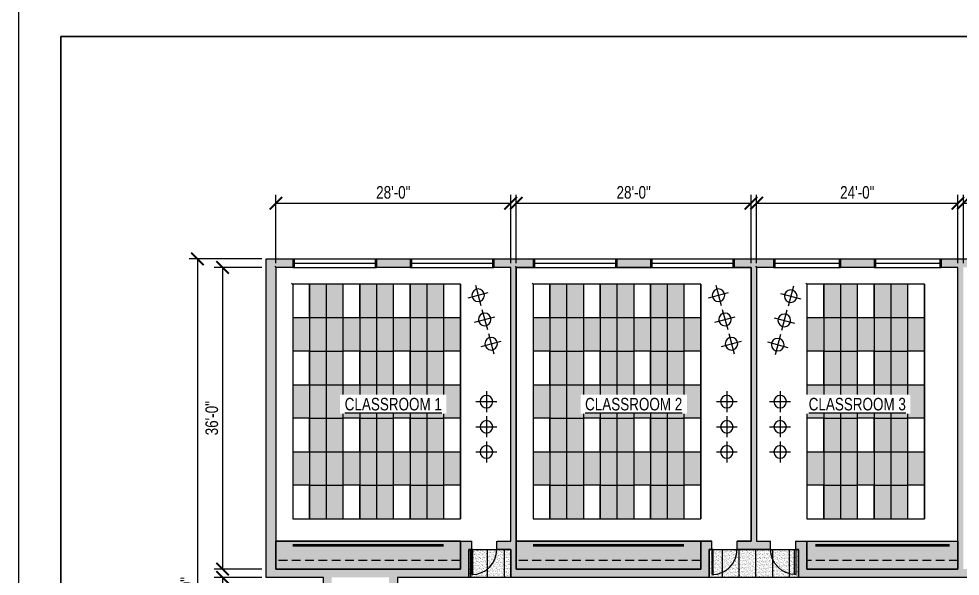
# Model space of a CAD drawing. Header units: inches. Extents: x -2048 to 3912, y -2355 to 2890.
# Drawn here: x -60 to 1287, y 1027 to 1825 of the extents above; entities that cross this region are included whole.
import ezdxf

# ---------------------------------------------------------------- set-up
doc = ezdxf.new("R2010")
doc.units = ezdxf.units.IN
doc.header["$MEASUREMENT"] = 0
doc.linetypes.add('HIDDENX2', pattern=[19.05, 12.7, -6.35])
doc.layers.get('Defpoints').update_dxf_attribs({"color": 214})
doc.layers.add('0-CountArea', color=253, linetype='Continuous', plot=False, transparency=0.5)
for name, color, linetype in [('A-ANNO-DIMS', 1, 'Continuous'), ('A-ANNO-TEXT', 2, 'Continuous'), ('A-CLNG', 30, 'Continuous'), ('A-CLNG-GRID', 30, 'Continuous'), ('A-DOOR', 3, 'Continuous'), ('A-FLOR-CSWK', 3, 'Continuous'), ('A-GLAZ', 4, 'Continuous'), ('A-LITE', 3, 'Continuous'), ('A-WALL', 243, 'Continuous'), ('A-WALL-HEAD', 4, 'Continuous'), ('A-WALL-PATT', 238, 'Continuous')]:
    doc.layers.add(name, color=color, linetype=linetype)
doc.styles.add('AG_192_Century Gothic', font='GOTHIC.TTF', dxfattribs={"width": 0.8, "height": 18})
doc.dimstyles.new('AG_DIMS_192', dxfattribs={"dimtxt": 18, "dimasz": 18, "dimexe": 12, "dimexo": 6, "dimgap": 6, "dimtad": 1, "dimdec": 4, "dimzin": 7, "dimdsep": 46, "dimlunit": 4, "dimtxsty": 'AG_192_Century Gothic', "dimblk": 'ARCHTICK', "dimcen": 0.0625, "dimclrt": 256, "dimadec": 0, "dimazin": 0, "dimtfac": 1, "dimtdec": 4, "dimtmove": 2, "dimatfit": 3, "dimfxl": 1, "dimtolj": 1, "dimtzin": 7, "dimarcsym": 0})

# ---------------------------------------------------------------- blocks, each defined once
blk = doc.blocks.new('*U41')
blk.add_wipeout([(0, 2), (-36, 2), (-36, -14), (0, -14)])
for p, q in [((0, 0), (0, -12)), ((-36, 0), (-36, -12))]:
    blk.add_line(p, q)
blk.add_lwpolyline([(0, 0), (0, 36), (-1.75, 36), (-1.75, 0)], close=True)
blk.add_arc((0, 0), 36, 90, 180)
blk = doc.blocks.new('*U44')
blk.add_wipeout([(0, 2), (-36, 2), (-36, -14), (0, -14)])
for p, q in [((0, 0), (0, -12)), ((-36, 0), (-36, -12))]:
    blk.add_line(p, q)
blk.add_lwpolyline([(0, 0), (0, 36), (-1.75, 36), (-1.75, 0)], close=True)
blk.add_arc((0, 0), 36, 90, 180)
blk = doc.blocks.new('*U39')
blk.add_wipeout([(0, 14), (120, 14), (120, -2), (0, -2)])
for p, q in [((0, 12), (0, 0)), ((0, 12), (120, 12)), ((0, 0), (120, 0)), ((2, 12), (2, 0)), ((2, 6), (118, 6)), ((118, 12), (118, 0)), ((120, 12), (120, 0))]:
    blk.add_line(p, q)
blk = doc.blocks.new('*U40')
blk.add_wipeout([(0, 14), (96, 14), (96, -2), (0, -2)])
for p, q in [((0, 12), (0, 0)), ((0, 12), (96, 12)), ((0, 0), (96, 0)), ((2, 12), (2, 0)), ((2, 6), (94, 6)), ((94, 12), (94, 0)), ((96, 12), (96, 0))]:
    blk.add_line(p, q)
blk = doc.blocks.new('_ArchTick')
at = {"color": 0, "linetype": 'ByBlock', "const_width": 0.15}
blk.add_lwpolyline([(-0.5, -0.5), (0.5, 0.5)], dxfattribs=at)
blk = doc.blocks.new('*D51')
at = {"layer": 'A-ANNO-DIMS', "color": 0, "lineweight": -2, "transparency": 16777216}
for p, q in [((287.9, 1469.4), (219.6, 1469.4)), ((231.6, 1469.4), (231.6, 1037.4)), ((287.9, 1037.4), (219.6, 1037.4))]:
    blk.add_line(p, q, dxfattribs=at)
at = {"layer": 'Defpoints', "color": 0, "transparency": 16777216}
for p in [(293.9, 1469.4), (231.6, 1037.4), (293.9, 1037.4)]:
    blk.add_point(p, dxfattribs=at)
at = {"layer": 'A-ANNO-DIMS', "color": 0, "lineweight": -2, "transparency": 16777216, "xscale": 18, "yscale": 18, "zscale": 18}
for p, rotation in [((231.6, 1469.4), 90), ((231.6, 1037.4), 270)]:
    blk.add_blockref('_ArchTick', p, dxfattribs=dict(at, rotation=rotation))
at = {"layer": 'A-ANNO-DIMS', "transparency": 16777216, "insert": (216.2, 1253.4), "char_height": 18, "attachment_point": 5, "rotation": 90, "style": 'AG_192_Century Gothic'}
blk.add_mtext('\\A1;36\'-0"', dxfattribs=at)
blk = doc.blocks.new('*D53')
at = {"layer": 'A-ANNO-DIMS', "color": 0, "lineweight": -2, "transparency": 16777216}
for p, q in [((287.9, 1025.4), (219.6, 1025.4)), ((231.6, 1025.4), (231.6, 881.4)), ((287.9, 881.4), (219.6, 881.4))]:
    blk.add_line(p, q, dxfattribs=at)
at = {"layer": 'Defpoints', "color": 0, "transparency": 16777216}
for p in [(293.9, 1025.4), (231.6, 881.4), (293.9, 881.4)]:
    blk.add_point(p, dxfattribs=at)
at = {"layer": 'A-ANNO-DIMS', "color": 0, "lineweight": -2, "transparency": 16777216, "xscale": 18, "yscale": 18, "zscale": 18}
for p, rotation in [((231.6, 1025.4), 90), ((231.6, 881.4), 270)]:
    blk.add_blockref('_ArchTick', p, dxfattribs=dict(at, rotation=rotation))
at = {"layer": 'A-ANNO-DIMS', "transparency": 16777216, "insert": (216.2, 953.4), "char_height": 18, "attachment_point": 5, "rotation": 90, "style": 'AG_192_Century Gothic'}
blk.add_mtext('\\A1;12\'-0"', dxfattribs=at)
blk = doc.blocks.new('*U56')
blk.add_wipeout([(36, 0), (36, 12), (0, 12), (0, 0)])
blk.add_lwpolyline([(36, 0), (36, 12), (0, 12), (0, 0)], close=True)
blk = doc.blocks.new('*D59')
at = {"layer": 'A-ANNO-DIMS', "color": 0, "lineweight": -2, "transparency": 16777216}
for p, q in [((307.9, 1475.4), (307.9, 1573.3)), ((643.9, 1475.4), (643.9, 1573.3)), ((307.9, 1561.3), (643.9, 1561.3))]:
    blk.add_line(p, q, dxfattribs=at)
at = {"layer": 'Defpoints', "color": 0, "transparency": 16777216}
for p in [(643.9, 1561.3), (307.9, 1469.4), (643.9, 1469.4)]:
    blk.add_point(p, dxfattribs=at)
at = {"layer": 'A-ANNO-DIMS', "color": 0, "lineweight": -2, "transparency": 16777216, "xscale": 18, "yscale": 18, "zscale": 18, "rotation": 180}
blk.add_blockref('_ArchTick', (307.9, 1561.3), dxfattribs=at)
at = {"layer": 'A-ANNO-DIMS', "color": 0, "lineweight": -2, "transparency": 16777216, "xscale": 18, "yscale": 18, "zscale": 18}
blk.add_blockref('_ArchTick', (643.9, 1561.3), dxfattribs=at)
at = {"layer": 'A-ANNO-DIMS', "transparency": 16777216, "insert": (475.9, 1576.7), "char_height": 18, "attachment_point": 5, "style": 'AG_192_Century Gothic'}
blk.add_mtext('\\A1;28\'-0"', dxfattribs=at)
blk = doc.blocks.new('*D60')
at = {"layer": 'A-ANNO-DIMS', "color": 0, "lineweight": -2, "transparency": 16777216}
for p, q in [((651.9, 1475.4), (651.9, 1573.3)), ((987.9, 1475.4), (987.9, 1573.3)), ((651.9, 1561.3), (987.9, 1561.3))]:
    blk.add_line(p, q, dxfattribs=at)
at = {"layer": 'Defpoints', "color": 0, "transparency": 16777216}
for p in [(987.9, 1561.3), (651.9, 1469.4), (987.9, 1469.4)]:
    blk.add_point(p, dxfattribs=at)
at = {"layer": 'A-ANNO-DIMS', "color": 0, "lineweight": -2, "transparency": 16777216, "xscale": 18, "yscale": 18, "zscale": 18, "rotation": 180}
blk.add_blockref('_ArchTick', (651.9, 1561.3), dxfattribs=at)
at = {"layer": 'A-ANNO-DIMS', "color": 0, "lineweight": -2, "transparency": 16777216, "xscale": 18, "yscale": 18, "zscale": 18}
blk.add_blockref('_ArchTick', (987.9, 1561.3), dxfattribs=at)
at = {"layer": 'A-ANNO-DIMS', "transparency": 16777216, "insert": (819.9, 1576.7), "char_height": 18, "attachment_point": 5, "style": 'AG_192_Century Gothic'}
blk.add_mtext('\\A1;28\'-0"', dxfattribs=at)
blk = doc.blocks.new('*D61')
at = {"layer": 'A-ANNO-DIMS', "color": 0, "lineweight": -2, "transparency": 16777216}
for p, q in [((995.9, 1475.4), (995.9, 1573.3)), ((1283.9, 1475.4), (1283.9, 1573.3)), ((995.9, 1561.3), (1283.9, 1561.3))]:
    blk.add_line(p, q, dxfattribs=at)
at = {"layer": 'Defpoints', "color": 0, "transparency": 16777216}
for p in [(1283.9, 1561.3), (995.9, 1469.4), (1283.9, 1469.4)]:
    blk.add_point(p, dxfattribs=at)
at = {"layer": 'A-ANNO-DIMS', "color": 0, "lineweight": -2, "transparency": 16777216, "xscale": 18, "yscale": 18, "zscale": 18, "rotation": 180}
blk.add_blockref('_ArchTick', (995.9, 1561.3), dxfattribs=at)
at = {"layer": 'A-ANNO-DIMS', "color": 0, "lineweight": -2, "transparency": 16777216, "xscale": 18, "yscale": 18, "zscale": 18}
blk.add_blockref('_ArchTick', (1283.9, 1561.3), dxfattribs=at)
at = {"layer": 'A-ANNO-DIMS', "transparency": 16777216, "insert": (1139.9, 1576.7), "char_height": 18, "attachment_point": 5, "style": 'AG_192_Century Gothic'}
blk.add_mtext('\\A1;24\'-0"', dxfattribs=at)
blk = doc.blocks.new('*D63')
at = {"layer": 'A-ANNO-DIMS', "color": 0, "lineweight": -2, "transparency": 16777216}
for p, q in [((1291.9, 1475.4), (1291.9, 1573.3)), ((1675.9, 1475.4), (1675.9, 1573.3)), ((1291.9, 1561.3), (1675.9, 1561.3))]:
    blk.add_line(p, q, dxfattribs=at)
at = {"layer": 'Defpoints', "color": 0, "transparency": 16777216}
for p in [(1675.9, 1561.3), (1291.9, 1469.4), (1675.9, 1469.4)]:
    blk.add_point(p, dxfattribs=at)
at = {"layer": 'A-ANNO-DIMS', "color": 0, "lineweight": -2, "transparency": 16777216, "xscale": 18, "yscale": 18, "zscale": 18, "rotation": 180}
blk.add_blockref('_ArchTick', (1291.9, 1561.3), dxfattribs=at)
at = {"layer": 'A-ANNO-DIMS', "color": 0, "lineweight": -2, "transparency": 16777216, "xscale": 18, "yscale": 18, "zscale": 18}
blk.add_blockref('_ArchTick', (1675.9, 1561.3), dxfattribs=at)
at = {"layer": 'A-ANNO-DIMS', "transparency": 16777216, "insert": (1483.9, 1576.7), "char_height": 18, "attachment_point": 5, "style": 'AG_192_Century Gothic'}
blk.add_mtext('\\A1;32\'-0"', dxfattribs=at)
blk = doc.blocks.new('*D65')
at = {"layer": 'A-ANNO-DIMS', "color": 0, "lineweight": -2, "transparency": 16777216}
for p, q in [((287.9, 1481.4), (183.6, 1481.4)), ((195.6, 1481.4), (195.6, 521.4)), ((287.9, 521.4), (183.6, 521.4))]:
    blk.add_line(p, q, dxfattribs=at)
at = {"layer": 'Defpoints', "color": 0, "transparency": 16777216}
for p in [(293.9, 1481.4), (195.6, 521.4), (293.9, 521.4)]:
    blk.add_point(p, dxfattribs=at)
at = {"layer": 'A-ANNO-DIMS', "color": 0, "lineweight": -2, "transparency": 16777216, "xscale": 18, "yscale": 18, "zscale": 18}
for p, rotation in [((195.6, 1481.4), 90), ((195.6, 521.4), 270)]:
    blk.add_blockref('_ArchTick', p, dxfattribs=dict(at, rotation=rotation))
at = {"layer": 'A-ANNO-DIMS', "transparency": 16777216, "insert": (180.2, 1001.4), "char_height": 18, "attachment_point": 5, "rotation": 90, "style": 'AG_192_Century Gothic'}
blk.add_mtext('\\A1;80\'-0"', dxfattribs=at)
blk = doc.blocks.new('AG__SCHD_LT_pendant light')
for p, q in [((0, -15), (0, 15)), ((-15, 0), (15, 0))]:
    blk.add_line(p, q)
blk.add_circle((0, 0), 9)
blk = doc.blocks.new('*U33')
at = {"layer": 'A-LITE'}
blk.add_blockref('AG__SCHD_LT_pendant light', (0, 0), dxfattribs=at)
blk = doc.blocks.new('AG__SCHD_LT_fluorescent troffer_SRF MTD')
blk.add_wipeout([(-24, 12), (24, 12), (24, -12), (-24, -12)])
blk.add_lwpolyline([(-24, 12), (24, 12), (24, -12), (-24, -12)], close=True)
blk = doc.blocks.new('*U32')
at = {"layer": 'A-LITE'}
blk.add_blockref('AG__SCHD_LT_fluorescent troffer_SRF MTD', (0, 0), dxfattribs=at)
blk = doc.blocks.new('AG__SCHD_LT_cove light')
at = {"const_width": 4}
blk.add_lwpolyline([(24, 0), (0, 0)], dxfattribs=at)
blk = doc.blocks.new('*U26')
at = {"layer": 'A-LITE'}
blk.add_blockref('AG__SCHD_LT_cove light', (-12, 0), dxfattribs=at)
blk = doc.blocks.new('*U82')
at = {"layer": 'A-CLNG-GRID'}
h = blk.add_hatch(dxfattribs=at)
h.set_pattern_fill('AR-SAND', color=256, scale=2)
h.set_pattern_definition([(37.5, (24, 264), (-0.125987, 3.853648), [0, -3.04, 0, -3.4, 0, -3.25]), (7.5, (24, 264), (3.53955, 5.64429), [0, -1.64, 0, -2.74, 0, -1.05]), (327.5, (21.54, 264), (6.228284, 0.01132), [0, -1, 0, -3.6, 0, -4.7]), (317.5, (21.54, 264), (6.01225, 1.75535), [0, -0.5, 0, -2.36, 0, -2.7])])
h.paths.add_polyline_path([(0, 392), (264, 392), (264, 432), (0, 432)])
h = blk.add_hatch(dxfattribs=at)
h.set_pattern_fill('AR-SAND', color=256, scale=2)
h.set_pattern_definition([(37.5, (-66, -17.8706), (-0.125987, 3.853648), [0, -3.04, 0, -3.4, 0, -3.25]), (7.5, (-66, -17.8706), (3.539553, 5.64429), [0, -1.64, 0, -2.74, 0, -1.05]), (327.5, (-68.46, -17.8706), (6.228284, 0.011318), [0, -1, 0, -3.6, 0, -4.7]), (317.5, (-68.46, -17.8706), (6.012253, 1.75535), [0, -0.5, 0, -2.36, 0, -2.7])])
h.paths.add_polyline_path([(24, 360), (264, 360), (264, 24), (24, 24)])
at = {"layer": 'A-CLNG'}
for points in [[(0, 392), (264, 392), (264, 432), (0, 432)], [(24, 360), (264, 360), (264, 24), (24, 24)]]:
    blk.add_lwpolyline(points, close=True, dxfattribs=at)
at = {"layer": 'A-CLNG-GRID'}
for p, q in [((24, 360), (264, 360)), ((48, 24), (48, 360)), ((72, 24), (72, 360)), ((72, 24), (72, 360)), ((96, 24), (96, 360)), ((120, 24), (120, 360)), ((144, 24), (144, 360)), ((168, 24), (168, 360)), ((192, 24), (192, 360)), ((216, 24), (216, 360)), ((240, 24), (240, 360)), ((264, 24), (264, 360)), ((24, 312), (264, 312)), ((24, 264), (264, 264)), ((24, 216), (264, 216)), ((24, 168), (264, 168)), ((24, 120), (264, 120)), ((24, 72), (264, 72))]:
    blk.add_line(p, q, dxfattribs=at)
at = {"layer": 'Defpoints'}
blk.add_line((-1.5, -1.5), (0, 0), dxfattribs=at)
blk.add_lwpolyline([(0, 392), (0, 392), (0, 432), (264, 432), (264, 392), (336, 392), (336, 0), (0, 0)], close=True, dxfattribs=at)
for name, p in [('*U26', (36, 398)), ('*U26', (60, 398)), ('*U26', (84, 398)), ('*U26', (108, 398)), ('*U26', (132, 398)), ('*U26', (156, 398)), ('*U26', (180, 398)), ('*U26', (204, 398)), ('*U26', (228, 398)), ('*U33', (301.3, 264.3)), ('*U33', (301.3, 228.3)), ('*U33', (301.3, 192.3))]:
    blk.add_blockref(name, p)
at = {"rotation": 345.0000000000003}
for p in [(308, 109.4), (298.7, 74.6), (289.4, 39.9)]:
    blk.add_blockref('*U33', p, dxfattribs=at)
at = {"rotation": 90}
for p in [(36, 336), (108, 336), (180, 336), (252, 336), (36, 240), (108, 240), (180, 240), (252, 240), (36, 144), (108, 144), (180, 144), (252, 144), (36, 48), (108, 48), (180, 48), (252, 48)]:
    blk.add_blockref('*U32', p, dxfattribs=at)
at = {"layer": 'Defpoints'}
blk.add_line((22.5, 22.5), (24, 24), dxfattribs=at)
blk = doc.blocks.new('*U83')
at = {"layer": 'A-CLNG-GRID'}
h = blk.add_hatch(dxfattribs=at)
h.set_pattern_fill('AR-SAND', color=256, scale=2)
h.set_pattern_definition([(37.5, (120, 264), (-0.125987, 3.853648), [0, -3.04, 0, -3.4, 0, -3.25]), (7.5, (120, 264), (3.53955, 5.64429), [0, -1.64, 0, -2.74, 0, -1.05]), (327.5, (117.54, 264), (6.228284, 0.01132), [0, -1, 0, -3.6, 0, -4.7]), (317.5, (117.54, 264), (6.01225, 1.75535), [0, -0.5, 0, -2.36, 0, -2.7])])
h.paths.add_polyline_path([(72, 392), (288, 392), (288, 432), (72, 432)])
h = blk.add_hatch(dxfattribs=at)
h.set_pattern_fill('AR-SAND', color=256, scale=2)
h.set_pattern_definition([(37.5, (-18, -17.8706), (-0.125987, 3.853648), [0, -3.04, 0, -3.4, 0, -3.25]), (7.5, (-18, -17.8706), (3.539553, 5.64429), [0, -1.64, 0, -2.74, 0, -1.05]), (327.5, (-20.46, -17.8706), (6.228284, 0.011318), [0, -1, 0, -3.6, 0, -4.7]), (317.5, (-20.46, -17.8706), (6.012253, 1.75535), [0, -0.5, 0, -2.36, 0, -2.7])])
h.paths.add_polyline_path([(72, 360), (240, 360), (240, 24), (72, 24)])
at = {"layer": 'A-CLNG'}
for points in [[(72, 392), (288, 392), (288, 432), (72, 432)], [(72, 360), (240, 360), (240, 24), (72, 24)]]:
    blk.add_lwpolyline(points, close=True, dxfattribs=at)
at = {"layer": 'A-CLNG-GRID'}
for p, q in [((72, 360), (240, 360)), ((96, 24), (96, 360)), ((120, 24), (120, 360)), ((120, 24), (120, 360)), ((144, 24), (144, 360)), ((168, 24), (168, 360)), ((192, 24), (192, 360)), ((216, 24), (216, 360)), ((240, 24), (240, 360)), ((72, 312), (240, 312)), ((72, 264), (240, 264)), ((72, 216), (240, 216)), ((72, 168), (240, 168)), ((72, 120), (240, 120)), ((72, 72), (240, 72))]:
    blk.add_line(p, q, dxfattribs=at)
at = {"layer": 'Defpoints'}
blk.add_line((-1.5, -1.5), (0, 0), dxfattribs=at)
blk.add_lwpolyline([(0, 392), (72, 392), (72, 432), (288, 432), (288, 392), (288, 392), (288, 0), (0, 0)], close=True, dxfattribs=at)
for name, p in [('*U26', (96, 398)), ('*U26', (120, 398)), ('*U26', (144, 398)), ('*U26', (168, 398)), ('*U26', (192, 398)), ('*U26', (216, 398)), ('*U26', (240, 398)), ('*U26', (264, 398)), ('*U33', (33.6, 264.3)), ('*U33', (33.6, 228.3)), ('*U33', (33.6, 192.3))]:
    blk.add_blockref(name, p)
at = {"rotation": 14.99999999999988}
for p in [(30.2, 110.7), (39.5, 76)]:
    blk.add_blockref('*U33', p, dxfattribs=at)
at = {"rotation": 90}
for p in [(84, 336), (156, 336), (228, 336), (84, 240), (156, 240), (228, 240), (84, 144), (156, 144), (228, 144), (84, 48), (156, 48), (228, 48)]:
    blk.add_blockref('*U32', p, dxfattribs=at)
at = {"layer": 'Defpoints'}
blk.add_line((70.5, 22.5), (72, 24), dxfattribs=at)
at = {"rotation": 14.99999999999988}
blk.add_blockref('*U33', (48.8, 41.2), dxfattribs=at)
blk = doc.blocks.new('*U73')
at = {"layer": 'A-CLNG-GRID'}
h = blk.add_hatch(dxfattribs=at)
h.set_pattern_fill('AR-SAND', color=256, scale=2)
h.set_pattern_definition([(37.5, (19, -49.8706), (-0.12599, 3.85365), [0, -3.04, 0, -3.4, 0, -3.25]), (7.5, (19, -49.8706), (3.53955, 5.6443), [0, -1.64, 0, -2.74, 0, -1.05]), (327.5, (16.54, -49.8706), (6.22828, 0.01132), [0, -1, 0, -3.6, 0, -4.7]), (317.5, (16.54, -49.8706), (6.01225, 1.75535), [0, -0.5, 0, -2.36, 0, -2.7])])
h.paths.add_polyline_path([(5, 40), (133, 40), (133, 0), (5, 0)])
at = {"layer": 'A-CLNG'}
blk.add_lwpolyline([(5, 40), (133, 40), (133, 0), (5, 0)], close=True, dxfattribs=at)
at = {"layer": 'A-CLNG-GRID'}
for p, q in [((24, 0), (24, 40)), ((48, 0), (48, 40)), ((72, 0), (72, 40)), ((96, 0), (96, 40)), ((120, 0), (120, 40))]:
    blk.add_line(p, q, dxfattribs=at)
blk = doc.blocks.new('*U74')
at = {"layer": 'A-CLNG-GRID'}
h = blk.add_hatch(dxfattribs=at)
h.set_pattern_fill('AR-SAND', color=256, scale=2)
h.set_pattern_definition([(37.5, (-33, -49.8706), (-0.12599, 3.85365), [0, -3.04, 0, -3.4, 0, -3.25]), (7.5, (-33, -49.8706), (3.53955, 5.6443), [0, -1.64, 0, -2.74, 0, -1.05]), (327.5, (-35.46, -49.8706), (6.22828, 0.01132), [0, -1, 0, -3.6, 0, -4.7]), (317.5, (-35.46, -49.8706), (6.01225, 1.75535), [0, -0.5, 0, -2.36, 0, -2.7])])
h.paths.add_polyline_path([(21, 40), (81, 40), (81, 0), (21, 0)])
at = {"layer": 'A-CLNG'}
blk.add_lwpolyline([(21, 40), (81, 40), (81, 0), (21, 0)], close=True, dxfattribs=at)
at = {"layer": 'A-CLNG-GRID'}
for p, q in [((24, 0), (24, 40)), ((48, 0), (48, 40)), ((72, 0), (72, 40))]:
    blk.add_line(p, q, dxfattribs=at)

msp = doc.modelspace()

# ---------------------------------------------------------------- linework, layer by layer
at = {"layer": '0-CountArea'}
for points in [[(0, 0), (2450.5427, 0), (2450.5427, 1800), (0, 1800)], [(2450.5427, 0), (0, 0), (0, 1800), (2450.5427, 1800)], [(2450.5427, 0), (0, 0), (0, 1800), (2450.5427, 1800)], [(0, 0), (2450.5427, 0), (2450.5427, 1800), (0, 1800)], [(0, 0), (2450.5427, 0), (2450.5427, 1800), (0, 1800)], [(0, 0), (2450.5427, 0), (2450.5427, 1799.79108), (0, 1799.79108)], [(0, 0), (2450.5427, 0), (2450.5427, 1799.79108), (0, 1799.79108)], [(0, 0), (2450.5427, 0), (2450.5427, 1799.79108), (0, 1799.79108)], [(0, 0), (2450.5427, 0), (2450.5427, 1799.79108), (0, 1799.79108)], [(0, 0), (2450.5427, 0), (2450.5427, 1799.79108), (0, 1799.79108)]]:
    msp.add_lwpolyline(points, close=True, dxfattribs=at)
at = {"layer": 'Defpoints'}
msp.add_lwpolyline([(-60, 2244), (3396, 2244), (3396, -60), (-60, -60)], close=True, dxfattribs=at)

# ---------------------------------------------------------------- dimensions: what is measured, and where the dimension line sits
at = {"layer": 'A-ANNO-DIMS'}
for base, p1, p2, picture, middle in [((195.63326, 521.39339), (293.92452, 1481.39339), (293.92452, 521.39339), '*D65', (180.18051, 1001.39339)), ((231.63326, 1037.39339), (293.92452, 1469.39339), (293.92452, 1037.39339), '*D51', (216.18051, 1253.39339)), ((231.63326, 881.39339), (293.92452, 1025.39339), (293.92452, 881.39339), '*D53', (216.18051, 953.39339))]:
    dim = msp.add_linear_dim(base=base, p1=p1, p2=p2, angle=90, dimstyle='AG_DIMS_192', dxfattribs=at)
    dim.commit()
    dim.dimension.update_dxf_attribs({"geometry": picture, "text_midpoint": middle})

# ---------------------------------------------------------------- next in the draw order: block references
at = {"layer": 'A-CLNG', "xscale": -1, "rotation": 180}
msp.add_blockref('*U83', (995.92452, 1469.39339), dxfattribs=at)

# ---------------------------------------------------------------- next in the draw order: linework, layer by layer
at = {"layer": 'A-FLOR-CSWK'}
msp.add_line((1067.92452, 1077.39339), (1283.92452, 1077.39339), dxfattribs=at)
at = {"layer": 'A-FLOR-CSWK', "linetype": 'HIDDENX2'}
msp.add_line((1283.92452, 1049.39339), (1067.92452, 1049.39339), dxfattribs=at)
at = {"layer": 'A-WALL'}
msp.add_lwpolyline([(995.92452, 1077.39339), (1067.92452, 1077.39339), (1067.92452, 1037.39339), (1283.92452, 1037.39339), (1283.92452, 1469.39339), (995.92452, 1469.39339)], close=True, dxfattribs=at)

# ---------------------------------------------------------------- next in the draw order: block references
at = {"layer": 'A-CLNG', "xscale": -1, "rotation": 180}
msp.add_blockref('*U82', (651.92452, 1469.39339), dxfattribs=at)

# ---------------------------------------------------------------- next in the draw order: dimensions: what is measured, and where the dimension line sits
at = {"layer": 'A-ANNO-DIMS'}
dim = msp.add_linear_dim(base=(1675.92452, 1561.25873), p1=(1291.92452, 1469.39339), p2=(1675.92452, 1469.39339), dimstyle='AG_DIMS_192', dxfattribs=at)
dim.commit()
dim.dimension.update_dxf_attribs({"geometry": '*D63', "text_midpoint": (1483.92452, 1576.71148)})

# ---------------------------------------------------------------- next in the draw order: linework, layer by layer
at = {"layer": 'A-FLOR-CSWK'}
msp.add_line((915.92452, 1077.39339), (651.92452, 1077.39339), dxfattribs=at)
at = {"layer": 'A-FLOR-CSWK', "linetype": 'HIDDENX2'}
msp.add_line((915.92452, 1049.39339), (651.92452, 1049.39339), dxfattribs=at)
at = {"layer": 'A-WALL'}
msp.add_lwpolyline([(651.92452, 1037.39339), (651.92452, 1469.39339), (987.92452, 1469.39339), (987.92452, 1077.39339), (915.92452, 1077.39339), (915.92452, 1037.39339), (651.92452, 1037.39339)], dxfattribs=at)

# ---------------------------------------------------------------- next in the draw order: block references
at = {"layer": 'A-CLNG', "xscale": -1, "rotation": 180}
msp.add_blockref('*U82', (307.92452, 1469.39339), dxfattribs=at)

# ---------------------------------------------------------------- next in the draw order: hatches: boundary and pattern name
at = {"layer": 'A-WALL-PATT'}
h = msp.add_hatch(color=256, dxfattribs=at)
h.dxf.hatch_style = 1
h.paths.add_polyline_path([(1291.92452, 1037.39339), (1603.92452, 1037.39339), (1603.92452, 1077.39339), (1675.92452, 1077.39339), (1675.92452, 1469.39339), (1291.92452, 1469.39339)], flags=16)
h.paths.add_polyline_path([(2115.92452, 1037.39339), (2115.92452, 1469.39339), (1683.92452, 1469.39339), (1683.92452, 1077.39339), (1755.92452, 1077.39339), (1755.92452, 1037.39339)], flags=16)
h.paths.add_polyline_path([(995.92452, 1077.39339), (1067.92452, 1077.39339), (1067.92452, 1037.39339), (1283.92452, 1037.39339), (1283.92452, 1469.39339), (995.92452, 1469.39339)], flags=16)
h.paths.add_polyline_path([(307.92452, 1037.39339), (571.92452, 1037.39339), (571.92452, 1077.39339), (643.92452, 1077.39339), (643.92452, 1469.39339), (307.92452, 1469.39339)], flags=16)
h.paths.add_polyline_path([(293.92452, 881.39339), (375.92452, 881.39339), (375.92452, 1025.39339), (293.92452, 1025.39339), (293.92452, 1481.39339), (2127.92452, 1481.39339), (2127.92452, 1025.39339), (2045.92452, 1025.39339), (2045.92452, 881.39339), (2127.92452, 881.39339), (2127.92452, 521.39339), (293.92452, 521.39339)])
h.paths.add_polyline_path([(651.92452, 1037.39339), (651.92452, 1469.39339), (987.92452, 1469.39339), (987.92452, 1077.39339), (915.92452, 1077.39339), (915.92452, 1037.39339)], flags=16)
h.paths.add_polyline_path([(1599.92452, 841.39339), (1599.92452, 881.39339), (1939.92452, 881.39339), (1939.92452, 1025.39339), (1743.92452, 1025.39339), (1743.92452, 1065.39339), (1615.92452, 1065.39339), (1615.92452, 1025.39339), (1055.92452, 1025.39339), (1055.92452, 1065.39339), (927.92452, 1065.39339), (927.92452, 1025.39339), (643.92452, 1025.39339), (643.92452, 1065.39339), (583.92452, 1065.39339), (583.92452, 1025.39339), (481.92452, 1025.39339), (481.92452, 881.39339), (583.92452, 881.39339), (583.92452, 841.39339)], flags=16)
h.paths.add_polyline_path([(2115.92452, 869.39339), (2115.92452, 533.39339), (1539.92452, 533.39339), (1539.92452, 829.39339), (1611.92452, 829.39339), (1611.92452, 869.39339)], flags=16)
h.paths.add_polyline_path([(651.92452, 829.39339), (947.92452, 829.39339), (947.92452, 533.39339), (651.92452, 533.39339)], flags=16)
h.paths.add_polyline_path([(955.92452, 829.39339), (1531.92452, 829.39339), (1531.92452, 533.39339), (955.92452, 533.39339)], flags=16)
h.paths.add_polyline_path([(571.92452, 869.39339), (571.92452, 829.39339), (643.92452, 829.39339), (643.92452, 533.39339), (307.92452, 533.39339), (307.92452, 869.39339)], flags=16)
h.paths.add_polyline_path([(387.92452, 881.39339), (469.92452, 881.39339), (469.92452, 1025.39339), (387.92452, 1025.39339)], flags=16)
h.paths.add_polyline_path([(2033.92452, 881.39339), (1951.92452, 881.39339), (1951.92452, 1025.39339), (2033.92452, 1025.39339)], flags=16)

# ---------------------------------------------------------------- next in the draw order: linework, layer by layer
at = {"layer": 'A-FLOR-CSWK'}
msp.add_line((571.92452, 1077.39339), (307.92452, 1077.39339), dxfattribs=at)
at = {"layer": 'A-FLOR-CSWK', "linetype": 'HIDDENX2'}
msp.add_line((571.92452, 1049.39339), (307.92452, 1049.39339), dxfattribs=at)
at = {"layer": 'A-WALL'}
for points in [[(293.92452, 881.39339), (375.92452, 881.39339), (375.92452, 1025.39339), (293.92452, 1025.39339), (293.92452, 1481.39339), (2127.92452, 1481.39339), (2127.92452, 1025.39339), (2045.92452, 1025.39339), (2045.92452, 881.39339), (2127.92452, 881.39339), (2127.92452, 521.39339), (293.92452, 521.39339), (293.92452, 881.39339)], [(307.92452, 1037.39339), (571.92452, 1037.39339), (571.92452, 1077.39339), (643.92452, 1077.39339), (643.92452, 1469.39339), (307.92452, 1469.39339), (307.92452, 1037.39339)]]:
    msp.add_lwpolyline(points, dxfattribs=at)
msp.add_lwpolyline([(1599.92452, 841.39339), (1599.92452, 881.39339), (1939.92452, 881.39339), (1939.92452, 1025.39339), (1743.92452, 1025.39339), (1743.92452, 1065.39339), (1615.92452, 1065.39339), (1615.92452, 1025.39339), (1055.92452, 1025.39339), (1055.92452, 1065.39339), (927.92452, 1065.39339), (927.92452, 1025.39339), (643.92452, 1025.39339), (643.92452, 1065.39339), (583.92452, 1065.39339), (583.92452, 1025.39339), (481.92452, 1025.39339), (481.92452, 881.39339), (583.92452, 881.39339), (583.92452, 841.39339)], close=True, dxfattribs=at)

# ---------------------------------------------------------------- next in the draw order: block references
at = {"layer": 'A-GLAZ'}
for name, p in [('*U39', (331.92452, 1469.39339)), ('*U39', (499.92452, 1469.39339)), ('*U39', (675.92452, 1469.39339)), ('*U39', (843.92452, 1469.39339)), ('*U40', (1019.92452, 1469.39339)), ('*U40', (1163.92452, 1469.39339))]:
    msp.add_blockref(name, p, dxfattribs=at)
at = {"layer": 'A-WALL-HEAD'}
for p in [(587.92452, 1065.39339), (931.92452, 1065.39339), (1015.92452, 1065.39339)]:
    msp.add_blockref('*U56', p, dxfattribs=at)

# ---------------------------------------------------------------- next in the draw order: texts
at = {"layer": 'A-ANNO-TEXT', "char_height": 18, "width": 143.1754018, "attachment_point": 5, "style": 'AG_192_Century Gothic', "bg_fill": 3, "box_fill_scale": 1.25, "bg_fill_color": 256, "bg_fill_true_color": 13158600, "bg_fill_transparency": 0}
for s, insert in [('\\W0.8000;\\LCLASSROOM 1\\l', (475.92452, 1273.39339)), ('\\W0.8000;\\LCLASSROOM 2\\l', (819.92452, 1273.39339)), ('\\W0.8000;\\LCLASSROOM 3\\l', (1139.92452, 1273.39339))]:
    msp.add_mtext(s, dxfattribs=dict(at, insert=insert))

# ---------------------------------------------------------------- next in the draw order: block references
at = {"layer": 'A-DOOR', "rotation": 180}
for name, p in [('*U44', (588.08417, 1065.39339)), ('*U41', (931.92452, 1065.39339))]:
    msp.add_blockref(name, p, dxfattribs=at)
at = {"layer": 'A-DOOR', "xscale": -1, "rotation": 180}
msp.add_blockref('*U41', (1051.92452, 1065.39339), dxfattribs=at)

# ---------------------------------------------------------------- next in the draw order: dimensions: what is measured, and where the dimension line sits
at = {"layer": 'A-ANNO-DIMS'}
for base, p1, p2, picture, middle in [((643.92452, 1561.25873), (307.92452, 1469.39339), (643.92452, 1469.39339), '*D59', (475.92452, 1576.71148)), ((987.92452, 1561.25873), (651.92452, 1469.39339), (987.92452, 1469.39339), '*D60', (819.92452, 1576.71148)), ((1283.92452, 1561.25873), (995.92452, 1469.39339), (1283.92452, 1469.39339), '*D61', (1139.92452, 1576.71148))]:
    dim = msp.add_linear_dim(base=base, p1=p1, p2=p2, dimstyle='AG_DIMS_192', dxfattribs=at)
    dim.commit()
    dim.dimension.update_dxf_attribs({"geometry": picture, "text_midpoint": middle})

# ---------------------------------------------------------------- next in the draw order: block references
at = {"layer": 'A-CLNG'}
for name, p in [('*U74', (562.92452, 1025.39339)), ('*U73', (922.92452, 1025.39339))]:
    msp.add_blockref(name, p, dxfattribs=at)

doc.saveas('drawing.dxf')
